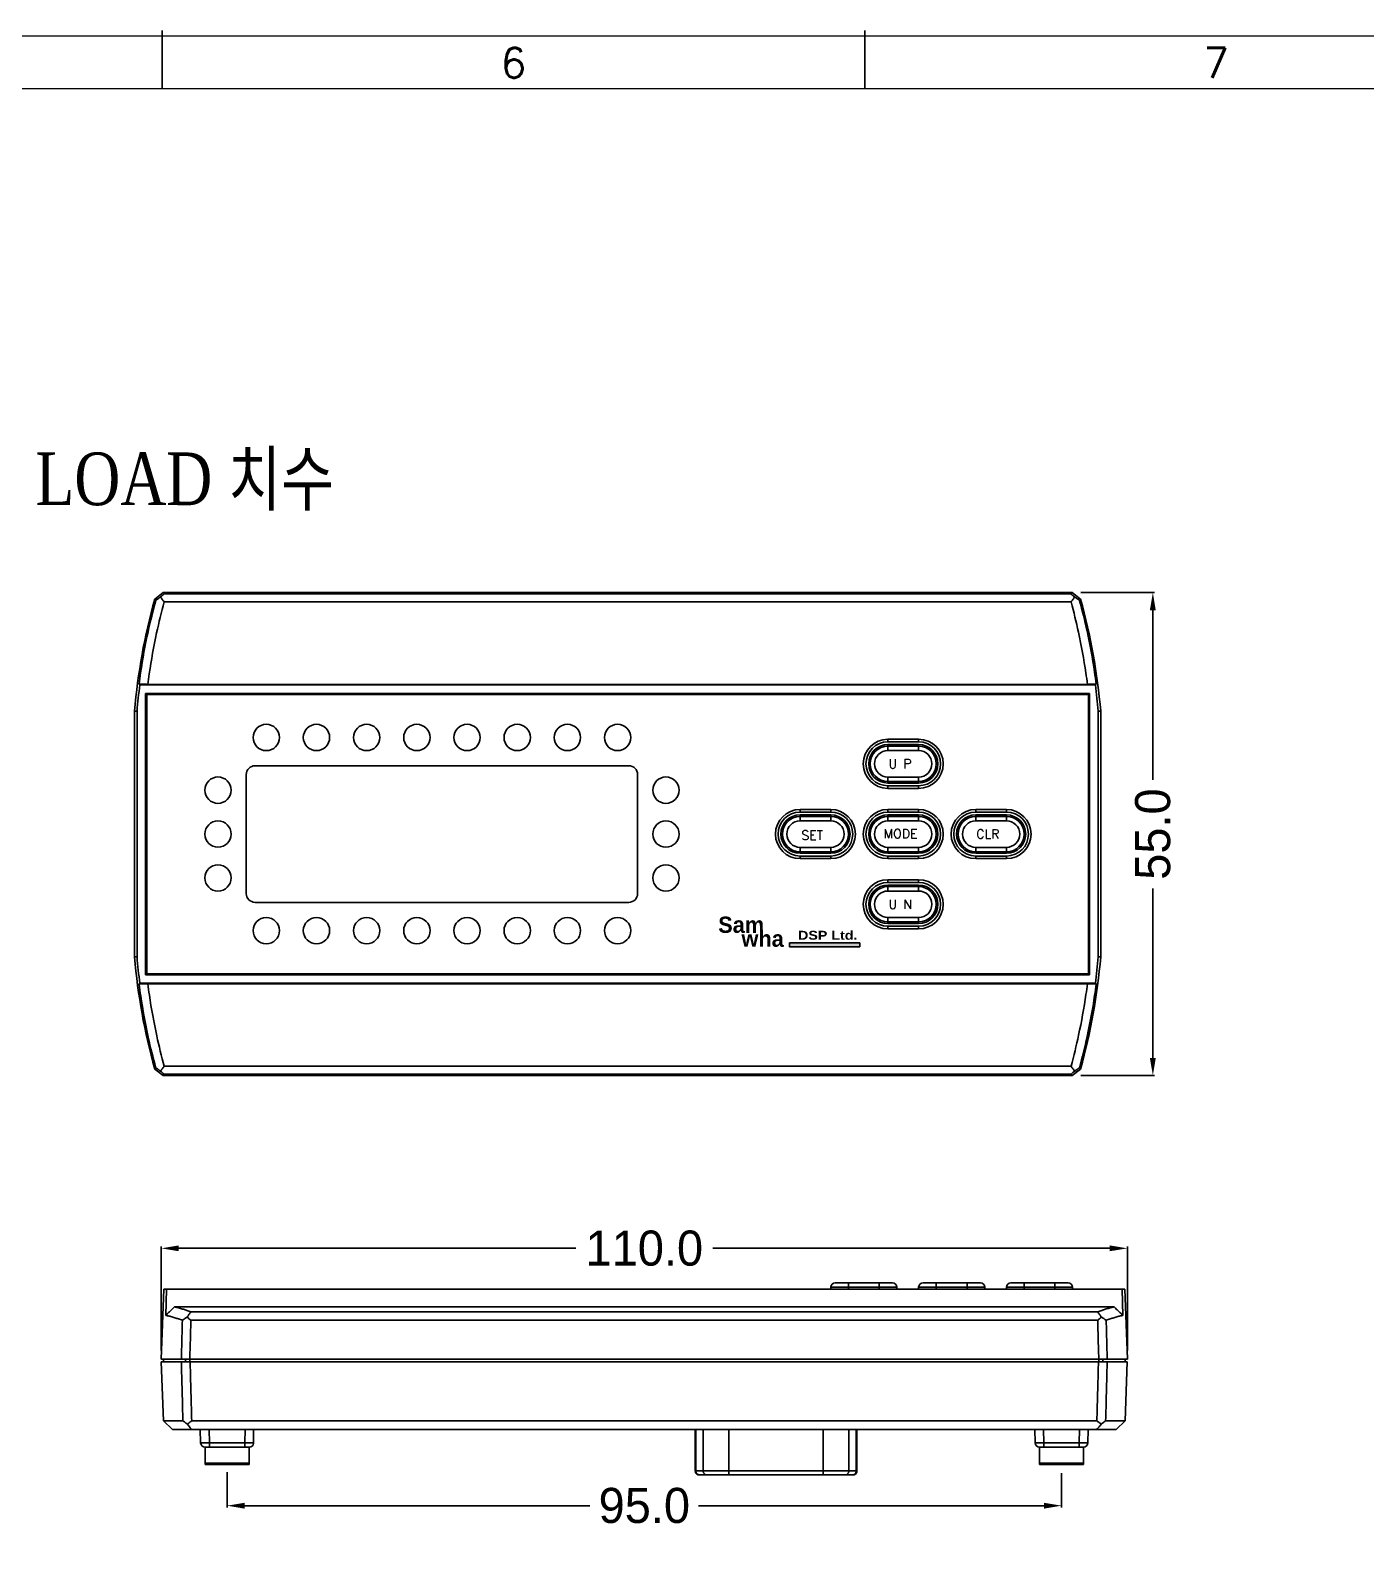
# Model space of a CAD drawing. Header units: millimetres. Extents: x 54 to 1685, y 68 to 1015.
# Drawn here: x 1331 to 1482.9, y 797.9 to 971.6 of the extents above; entities that cross this region are included whole.
import ezdxf
from ezdxf.enums import TextEntityAlignment as Align

# ---------------------------------------------------------------- set-up
doc = ezdxf.new("R2010")
doc.units = ezdxf.units.MM
doc.linetypes.add('DASHED2', pattern=[9.525, 6.35, -3.175])
for name, color, linetype in [('2', 6, 'Continuous'), ('20', 2, 'Continuous'), ('30', 3, 'Continuous'), ('70', 7, 'Continuous')]:
    doc.layers.add(name, color=color, linetype=linetype)
doc.styles.add('SIMPLEX', font='SIMPLEX.shx', dxfattribs={"bigfont": 'HBRDS.shx'})
doc.styles.add('SS', font='batang.ttc', dxfattribs={"width": 0.8})
doc.styles.get("Standard").update_dxf_attribs({"font": 'BareunDotumPro1.ttf'})
doc.styles.add('STYLE2', font='romant.shx')
doc.dimstyles.get("Standard").update_dxf_attribs({"dimtxt": 4, "dimasz": 2, "dimexe": 0.2, "dimexo": 1, "dimgap": 0.09, "dimtad": 0, "dimtoh": 1, "dimdec": 1, "dimzin": 0, "dimdsep": 46, "dimtxsty": 'Standard', "dimcen": -3, "dimadec": 0, "dimazin": 0, "dimtfac": 1, "dimtdec": 1, "dimtofl": 0, "dimtmove": 0, "dimatfit": 3, "dimfxl": 0, "dimtolj": 1, "dimtzin": 0, "dimarcsym": 0})

# ---------------------------------------------------------------- blocks, each defined once
blk = doc.blocks.new('*D26')
at = {"color": 0, "lineweight": -2}
for p, q in [((1450.54, 907.55), (1458.94, 907.55)), ((1458.74, 905.55), (1458.74, 886.24)), ((1458.74, 854.55), (1458.74, 873.87)), ((1450.54, 852.55), (1458.94, 852.55))]:
    blk.add_line(p, q, dxfattribs=at)
at = {"color": 0}
for points in [[(1459.07, 905.55), (1458.4, 905.55), (1458.74, 907.55)], [(1458.4, 854.55), (1459.07, 854.55), (1458.74, 852.55)]]:
    blk.add_solid(points, dxfattribs=at)
at = {"layer": 'Defpoints', "color": 0}
for p in [(1449.54, 907.55), (1449.54, 852.55), (1458.74, 852.55)]:
    blk.add_point(p, dxfattribs=at)
at = {"color": 0, "linetype": 'DASHED2', "insert": (1458.74, 880.05), "char_height": 4, "attachment_point": 5, "rotation": 90}
blk.add_mtext('\\A1;55.0', dxfattribs=at)
blk = doc.blocks.new('*D27')
at = {"color": 0, "lineweight": -2}
for p, q in [((1345.84, 821.23), (1345.84, 833.07)), ((1347.84, 832.87), (1393.03, 832.87)), ((1453.84, 832.87), (1408.64, 832.87)), ((1455.84, 821.23), (1455.84, 833.07))]:
    blk.add_line(p, q, dxfattribs=at)
at = {"color": 0}
for points in [[(1347.84, 833.2), (1347.84, 832.54), (1345.84, 832.87)], [(1453.84, 832.54), (1453.84, 833.2), (1455.84, 832.87)]]:
    blk.add_solid(points, dxfattribs=at)
at = {"layer": 'Defpoints', "color": 0}
for p in [(1455.84, 832.87), (1345.84, 820.23), (1455.84, 820.23)]:
    blk.add_point(p, dxfattribs=at)
at = {"color": 0, "linetype": 'DASHED2', "insert": (1400.84, 832.87), "char_height": 4, "attachment_point": 5}
blk.add_mtext('\\A1;110.0', dxfattribs=at)
blk = doc.blocks.new('*D28')
at = {"color": 0, "lineweight": -2}
for p, q in [((1353.34, 807.39), (1353.34, 803.36)), ((1448.34, 807.25), (1448.34, 803.36)), ((1355.34, 803.56), (1394.65, 803.56)), ((1446.34, 803.56), (1407.02, 803.56))]:
    blk.add_line(p, q, dxfattribs=at)
at = {"color": 0}
for points in [[(1355.34, 803.89), (1355.34, 803.22), (1353.34, 803.56)], [(1446.34, 803.22), (1446.34, 803.89), (1448.34, 803.56)]]:
    blk.add_solid(points, dxfattribs=at)
at = {"layer": 'Defpoints', "color": 0}
for p in [(1353.34, 808.39), (1448.34, 808.25), (1448.34, 803.56)]:
    blk.add_point(p, dxfattribs=at)
at = {"color": 0, "linetype": 'DASHED2', "insert": (1400.84, 803.56), "char_height": 4, "attachment_point": 5}
blk.add_mtext('\\A1;95.0', dxfattribs=at)

msp = doc.modelspace()

# ---------------------------------------------------------------- hatches: boundary and pattern name
msp.add_hatch(color=5).paths.add_polyline_path([(1417.354, 867.2), (1417.354, 867.657), (1425.384, 867.657), (1425.384, 867.2)])

# ---------------------------------------------------------------- linework, layer by layer
at = {"color": 7, "linetype": 'Continuous'}
for p, q in [((1345.093, 906.819), (1346.056, 907.551)), ((1346.056, 907.551), (1449.544, 907.551)), ((1449.426, 907.396), (1346.174, 907.396)), ((1449.544, 907.551), (1450.508, 906.819)), ((1449.426, 906.493), (1346.174, 906.493)), ((1343.402, 897.051), (1343.307, 897.13)), ((1343.402, 897.051), (1452.198, 897.051)), ((1344.309, 897.104), (1451.292, 897.104)), ((1452.293, 897.13), (1452.198, 897.051)), ((1451.537, 896.067), (1344.064, 896.067)), ((1344.064, 896.067), (1344.064, 864.035)), ((1451.521, 896.051), (1344.08, 896.051)), ((1344.08, 896.051), (1344.08, 864.051)), ((1451.421, 895.951), (1344.18, 895.951)), ((1344.18, 895.951), (1344.18, 864.151)), ((1451.421, 864.151), (1451.421, 895.951)), ((1451.521, 864.051), (1451.521, 896.051)), ((1451.537, 864.035), (1451.537, 896.067)), ((1342.8, 866.051), (1342.8, 894.051)), ((1342.8, 894.051), (1343.08, 894.039)), ((1343.08, 866.063), (1343.08, 894.039)), ((1452.8, 894.051), (1452.521, 894.039)), ((1452.521, 894.039), (1452.521, 866.063)), ((1452.8, 894.051), (1452.8, 866.051)), ((1428.573, 890.851), (1432.073, 890.851)), ((1428.573, 890.851), (1428.573, 890.551)), ((1428.573, 890.551), (1432.073, 890.551)), ((1432.073, 890.24), (1428.573, 890.24)), ((1428.573, 889.564), (1428.573, 890.24)), ((1432.073, 890.064), (1428.573, 890.064)), ((1432.073, 889.564), (1428.573, 889.564)), ((1432.073, 890.851), (1432.073, 890.551)), ((1432.073, 889.564), (1432.073, 890.24)), ((1399.077, 887.829), (1356.523, 887.829)), ((1355.523, 886.829), (1355.523, 873.274)), ((1400.077, 873.274), (1400.077, 886.829)), ((1428.573, 886.538), (1432.073, 886.538)), ((1428.573, 885.863), (1428.573, 886.538)), ((1428.573, 886.038), (1432.073, 886.038)), ((1428.573, 885.863), (1432.073, 885.863)), ((1432.073, 885.863), (1432.073, 886.538)), ((1432.073, 885.551), (1428.573, 885.551)), ((1428.573, 885.251), (1428.573, 885.551)), ((1432.073, 885.251), (1428.573, 885.251)), ((1432.073, 885.251), (1432.073, 885.551)), ((1418.573, 882.851), (1422.073, 882.851)), ((1418.573, 882.851), (1418.573, 882.551)), ((1418.573, 882.551), (1422.073, 882.551)), ((1422.073, 882.851), (1422.073, 882.551)), ((1428.573, 882.851), (1432.073, 882.851)), ((1428.573, 882.851), (1428.573, 882.551)), ((1428.573, 882.551), (1432.073, 882.551)), ((1432.073, 882.851), (1432.073, 882.551)), ((1438.573, 882.851), (1442.073, 882.851)), ((1438.573, 882.851), (1438.573, 882.551)), ((1438.573, 882.551), (1442.073, 882.551)), ((1442.073, 882.851), (1442.073, 882.551)), ((1422.073, 882.24), (1418.573, 882.24)), ((1418.573, 881.564), (1418.573, 882.24)), ((1422.073, 882.064), (1418.573, 882.064)), ((1422.073, 881.564), (1418.573, 881.564)), ((1422.073, 881.564), (1422.073, 882.24)), ((1432.073, 882.24), (1428.573, 882.24)), ((1428.573, 881.564), (1428.573, 882.24)), ((1432.073, 882.064), (1428.573, 882.064)), ((1432.073, 881.564), (1428.573, 881.564)), ((1432.073, 881.564), (1432.073, 882.24)), ((1442.073, 882.24), (1438.573, 882.24)), ((1438.573, 881.564), (1438.573, 882.24)), ((1442.073, 882.064), (1438.573, 882.064)), ((1442.073, 881.564), (1438.573, 881.564)), ((1442.073, 881.564), (1442.073, 882.24)), ((1418.573, 878.538), (1422.073, 878.538)), ((1418.573, 877.863), (1418.573, 878.538)), ((1418.573, 878.038), (1422.073, 878.038)), ((1418.573, 877.863), (1422.073, 877.863)), ((1422.073, 877.551), (1418.573, 877.551)), ((1418.573, 877.251), (1418.573, 877.551)), ((1422.073, 877.251), (1418.573, 877.251)), ((1422.073, 877.863), (1422.073, 878.538)), ((1422.073, 877.251), (1422.073, 877.551)), ((1428.573, 878.538), (1432.073, 878.538)), ((1428.573, 877.863), (1428.573, 878.538)), ((1428.573, 878.038), (1432.073, 878.038)), ((1428.573, 877.863), (1432.073, 877.863)), ((1432.073, 877.551), (1428.573, 877.551)), ((1428.573, 877.251), (1428.573, 877.551)), ((1432.073, 877.251), (1428.573, 877.251)), ((1432.073, 877.863), (1432.073, 878.538)), ((1432.073, 877.251), (1432.073, 877.551)), ((1438.573, 878.538), (1442.073, 878.538)), ((1438.573, 877.863), (1438.573, 878.538)), ((1438.573, 878.038), (1442.073, 878.038)), ((1438.573, 877.863), (1442.073, 877.863)), ((1442.073, 877.551), (1438.573, 877.551)), ((1438.573, 877.251), (1438.573, 877.551)), ((1442.073, 877.251), (1438.573, 877.251)), ((1442.073, 877.863), (1442.073, 878.538)), ((1442.073, 877.251), (1442.073, 877.551)), ((1428.573, 874.851), (1432.073, 874.851)), ((1428.573, 874.851), (1428.573, 874.551)), ((1428.573, 874.551), (1432.073, 874.551)), ((1432.073, 874.24), (1428.573, 874.24)), ((1428.573, 873.564), (1428.573, 874.24)), ((1432.073, 874.064), (1428.573, 874.064)), ((1432.073, 874.851), (1432.073, 874.551)), ((1432.073, 873.564), (1432.073, 874.24)), ((1356.523, 872.274), (1399.077, 872.274)), ((1432.073, 873.564), (1428.573, 873.564)), ((1428.573, 870.538), (1432.073, 870.538)), ((1428.573, 869.863), (1428.573, 870.538)), ((1432.073, 869.863), (1432.073, 870.538)), ((1428.573, 870.038), (1432.073, 870.038)), ((1428.573, 869.863), (1432.073, 869.863)), ((1432.073, 869.551), (1428.573, 869.551)), ((1428.573, 869.251), (1428.573, 869.551)), ((1432.073, 869.251), (1428.573, 869.251)), ((1432.073, 869.251), (1432.073, 869.551)), ((1342.8, 866.051), (1343.08, 866.063)), ((1452.8, 866.051), (1452.521, 866.063)), ((1344.064, 864.035), (1451.537, 864.035)), ((1344.08, 864.051), (1451.521, 864.051)), ((1344.18, 864.151), (1451.421, 864.151)), ((1343.307, 862.973), (1343.402, 863.051)), ((1343.402, 863.051), (1452.198, 863.051)), ((1344.309, 862.998), (1451.292, 862.998)), ((1452.198, 863.051), (1452.293, 862.973)), ((1346.056, 852.551), (1345.093, 853.284)), ((1346.174, 853.609), (1449.426, 853.609)), ((1450.508, 853.284), (1449.544, 852.551)), ((1449.544, 852.551), (1346.056, 852.551)), ((1346.174, 852.706), (1449.426, 852.706)), ((1422.573, 828.928), (1429.098, 828.928)), ((1424.085, 828.228), (1424.085, 828.928)), ((1427.585, 828.228), (1427.585, 828.928)), ((1432.573, 828.928), (1439.098, 828.928)), ((1434.085, 828.228), (1434.085, 828.928)), ((1437.585, 828.228), (1437.585, 828.928)), ((1442.573, 828.928), (1449.098, 828.928)), ((1444.085, 828.228), (1444.085, 828.928)), ((1447.585, 828.228), (1447.585, 828.928)), ((1345.835, 820.228), (1346.115, 828.228)), ((1346.115, 828.228), (1455.556, 828.228)), ((1346.342, 825.232), (1346.438, 828.228)), ((1422.067, 828.228), (1422.073, 828.441)), ((1422.073, 828.441), (1429.598, 828.441)), ((1429.604, 828.228), (1429.598, 828.441)), ((1432.067, 828.228), (1432.073, 828.441)), ((1432.073, 828.441), (1439.598, 828.441)), ((1439.604, 828.228), (1439.598, 828.441)), ((1442.067, 828.228), (1442.073, 828.441)), ((1442.073, 828.441), (1449.598, 828.441)), ((1449.604, 828.228), (1449.598, 828.441)), ((1455.233, 828.228), (1455.329, 825.232)), ((1455.835, 820.228), (1455.556, 828.228)), ((1347.344, 826.195), (1454.327, 826.195)), ((1349.209, 825.635), (1452.462, 825.635)), ((1349.209, 824.675), (1452.462, 824.675)), ((1345.835, 820.228), (1455.835, 820.228)), ((1345.846, 819.928), (1455.825, 819.928)), ((1345.846, 819.928), (1346.08, 813.227)), ((1346.083, 819.928), (1346.083, 820.228)), ((1348.61, 819.928), (1348.61, 820.228)), ((1349.092, 819.928), (1349.092, 820.228)), ((1452.579, 819.928), (1452.579, 820.228)), ((1453.061, 819.928), (1453.061, 820.228)), ((1455.588, 819.928), (1455.588, 820.228)), ((1455.825, 819.928), (1455.591, 813.227)), ((1346.08, 813.227), (1347.115, 812.228)), ((1348.306, 813.227), (1346.08, 813.227)), ((1452.367, 813.227), (1349.304, 813.227)), ((1455.591, 813.227), (1453.365, 813.227)), ((1455.591, 813.227), (1454.556, 812.228)), ((1454.556, 812.228), (1347.115, 812.228)), ((1350.323, 810.715), (1350.283, 812.228)), ((1351.322, 810.715), (1351.283, 812.228)), ((1355.349, 810.715), (1355.388, 812.228)), ((1406.629, 807.538), (1406.629, 812.228)), ((1406.71, 807.538), (1406.71, 812.228)), ((1407.539, 807.538), (1407.539, 812.228)), ((1410.458, 807.08), (1410.458, 812.228)), ((1421.213, 807.08), (1421.213, 812.228)), ((1424.132, 807.538), (1424.132, 812.228)), ((1424.961, 807.538), (1424.961, 812.228)), ((1425.042, 807.538), (1425.042, 812.228)), ((1445.323, 810.715), (1445.283, 812.228)), ((1446.322, 810.715), (1446.283, 812.228)), ((1450.349, 810.715), (1450.388, 812.228)), ((1451.348, 810.715), (1451.388, 812.228)), ((1355.848, 810.228), (1350.823, 810.228)), ((1350.835, 808.246), (1350.835, 810.228)), ((1355.349, 810.715), (1351.322, 810.715)), ((1351.322, 810.228), (1351.322, 810.715)), ((1355.349, 810.228), (1355.349, 810.715)), ((1355.835, 810.228), (1355.835, 808.246)), ((1450.848, 810.228), (1445.823, 810.228)), ((1445.835, 808.246), (1445.835, 810.228)), ((1446.322, 810.228), (1446.322, 810.715)), ((1450.349, 810.715), (1446.322, 810.715)), ((1450.349, 810.228), (1450.349, 810.715)), ((1450.835, 810.228), (1450.835, 808.246)), ((1355.835, 808.388), (1350.835, 808.388)), ((1355.835, 808.246), (1350.835, 808.246)), ((1450.835, 808.388), (1445.835, 808.388)), ((1450.835, 808.246), (1445.835, 808.246)), ((1425.042, 807.538), (1406.629, 807.538)), ((1424.742, 807.08), (1406.929, 807.08))]:
    msp.add_line(p, q, dxfattribs=at)
at = {"color": 5}
for p, q in [((1417.354, 867.657), (1425.384, 867.657)), ((1417.354, 867.2), (1417.354, 867.657)), ((1425.384, 867.2), (1417.354, 867.2)), ((1425.384, 867.657), (1425.384, 867.2))]:
    msp.add_line(p, q, dxfattribs=at)
at = {"color": 7, "linetype": 'Continuous'}
for centre in [(1357.8, 891.051), (1363.514, 891.051), (1369.228, 891.051), (1374.942, 891.051), (1380.656, 891.051), (1386.37, 891.051), (1392.084, 891.051), (1397.8, 891.051), (1352.3, 885.051), (1403.3, 885.051), (1352.3, 880.051), (1403.3, 880.051), (1352.3, 875.051), (1403.3, 875.051), (1357.8, 869.051), (1363.514, 869.051), (1369.228, 869.051), (1374.942, 869.051), (1380.656, 869.051), (1386.37, 869.051), (1392.084, 869.051), (1397.8, 869.051)]:
    msp.add_circle(centre, 1.5, dxfattribs=at)
for centre, radius, start, end in [((1412.548, 888.116), 70, 164.50361, 175.13646), ((1383.052, 888.116), 70, 4.86354, 15.49639), ((1412.548, 888.116), 69.721, 172.63721, 175.12672), ((1383.052, 888.116), 69.721, 4.87328, 7.36279), ((1428.573, 888.051), 2.8, 90, 270), ((1428.573, 888.051), 2.5, 90, 270), ((1428.573, 888.051), 2.189, 90, 270), ((1428.573, 888.051), 2.013, 90, 270), ((1428.573, 888.051), 1.513, 90, 270), ((1432.073, 888.051), 2.8, 270, 90), ((1432.073, 888.051), 2.5, 270, 90), ((1432.073, 888.051), 2.189, 270, 90), ((1432.073, 888.051), 2.013, 270, 90), ((1432.073, 888.051), 1.513, 270, 90), ((1356.523, 886.829), 1, 90, 180), ((1399.077, 886.829), 1, 0, 90), ((1418.573, 880.051), 2.8, 90, 270), ((1418.573, 880.051), 2.5, 90, 270), ((1422.073, 880.051), 2.8, 270, 90), ((1422.073, 880.051), 2.5, 270, 90), ((1428.573, 880.051), 2.8, 90, 270), ((1428.573, 880.051), 2.5, 90, 270), ((1432.073, 880.051), 2.8, 270, 90), ((1432.073, 880.051), 2.5, 270, 90), ((1438.573, 880.051), 2.8, 90, 270), ((1438.573, 880.051), 2.5, 90, 270), ((1442.073, 880.051), 2.8, 270, 90), ((1442.073, 880.051), 2.5, 270, 90), ((1418.573, 880.051), 2.189, 90, 270), ((1418.573, 880.051), 2.013, 90, 270), ((1418.573, 880.051), 1.513, 90, 270), ((1422.073, 880.051), 2.189, 270, 90), ((1422.073, 880.051), 2.013, 270, 90), ((1422.073, 880.051), 1.513, 270, 90), ((1428.573, 880.051), 2.189, 90, 270), ((1428.573, 880.051), 2.013, 90, 270), ((1428.573, 880.051), 1.513, 90, 270), ((1432.073, 880.051), 2.189, 270, 90), ((1432.073, 880.051), 2.013, 270, 90), ((1432.073, 880.051), 1.513, 270, 90), ((1438.573, 880.051), 2.189, 90, 270), ((1438.573, 880.051), 2.013, 90, 270), ((1438.573, 880.051), 1.513, 90, 270), ((1442.073, 880.051), 2.189, 270, 90), ((1442.073, 880.051), 2.013, 270, 90), ((1442.073, 880.051), 1.513, 270, 90), ((1428.573, 872.051), 2.8, 90, 270), ((1428.573, 872.051), 2.5, 90, 270), ((1428.573, 872.051), 2.189, 90, 270), ((1428.573, 872.051), 2.013, 90, 270), ((1432.073, 872.051), 2.8, 270, 90), ((1432.073, 872.051), 2.5, 270, 90), ((1432.073, 872.051), 2.189, 270, 90), ((1432.073, 872.051), 2.013, 270, 90), ((1356.523, 873.274), 1, 180, 270), ((1399.077, 873.274), 1, 270, 0), ((1428.573, 872.051), 1.513, 90, 270), ((1432.073, 872.051), 1.513, 270, 90), ((1412.548, 871.986), 70, 184.86354, 195.49639), ((1412.548, 871.986), 69.721, 184.87328, 187.36279), ((1383.052, 871.986), 70, 344.50361, 355.13646), ((1383.052, 871.986), 69.721, 352.63721, 355.12672), ((1422.573, 828.428), 0.5, 90, 178.5), ((1429.098, 828.428), 0.5, 1.5, 90), ((1432.573, 828.428), 0.5, 90, 178.5), ((1439.098, 828.428), 0.5, 1.5, 90), ((1442.573, 828.428), 0.5, 90, 178.5), ((1449.098, 828.428), 0.5, 1.5, 90), ((1350.823, 810.728), 0.5, 181.49994, 269.99767), ((1355.848, 810.728), 0.5, 270, 351.74066), ((1445.823, 810.728), 0.5, 181.49994, 269.99767), ((1450.848, 810.728), 0.5, 270, 358.5), ((1407.129, 807.538), 0.5, 180, 246.42182), ((1424.542, 807.538), 0.5, 293.57818, 0)]:
    msp.add_arc(centre, radius, start, end, dxfattribs=at)
for points, knots in [([(1345.211, 906.662), (1344.89, 905.482), (1344.223, 902.755), (1343.641, 899.563), (1343.363, 897.563), (1343.307, 897.13)], [0, 0, 0, 0, 3.6677885, 8.4169111, 9.7267267, 9.7267267, 9.7267267, 9.7267267]), ([(1345.211, 906.662), (1345.197, 906.679), (1345.171, 906.714), (1345.132, 906.767), (1345.106, 906.801), (1345.093, 906.819)], [0, 0, 0, 0, 0.06543471, 0.13083047, 0.19618732, 0.19618732, 0.19618732, 0.19618732]), ([(1345.75, 907.052), (1345.66, 906.987), (1345.48, 906.857), (1345.301, 906.727), (1345.211, 906.662)], [0, 0, 0, 0, 0.3322153, 0.6655955, 0.6655955, 0.6655955, 0.6655955]), ([(1346.174, 907.396), (1346.103, 907.339), (1345.962, 907.224), (1345.82, 907.11), (1345.75, 907.052)], [0, 0, 0, 0, 0.27306408, 0.54609995, 0.54609995, 0.54609995, 0.54609995]), ([(1345.75, 907.052), (1345.82, 906.959), (1345.961, 906.772), (1346.103, 906.586), (1346.174, 906.493)], [0, 0, 0, 0, 0.35076791, 0.70220082, 0.70220082, 0.70220082, 0.70220082]), ([(1346.174, 907.396), (1346.161, 907.413), (1346.135, 907.448), (1346.095, 907.499), (1346.069, 907.534), (1346.056, 907.551)], [0, 0, 0, 0, 0.06508445, 0.13013068, 0.19513873, 0.19513873, 0.19513873, 0.19513873]), ([(1449.426, 907.396), (1449.439, 907.413), (1449.466, 907.448), (1449.505, 907.499), (1449.531, 907.534), (1449.544, 907.551)], [0, 0, 0, 0, 0.06508445, 0.13013068, 0.19513873, 0.19513873, 0.19513873, 0.19513873]), ([(1449.851, 907.052), (1449.78, 907.11), (1449.639, 907.224), (1449.497, 907.339), (1449.426, 907.396)], [0, 0, 0, 0, 0.27303979, 0.54610736, 0.54610736, 0.54610736, 0.54610736]), ([(1449.851, 907.052), (1449.78, 906.959), (1449.639, 906.772), (1449.497, 906.586), (1449.426, 906.493)], [0, 0, 0, 0, 0.35076792, 0.70220059, 0.70220059, 0.70220059, 0.70220059]), ([(1450.39, 906.662), (1450.3, 906.727), (1450.12, 906.857), (1449.94, 906.987), (1449.851, 907.052)], [0, 0, 0, 0, 0.33335392, 0.66558809, 0.66558809, 0.66558809, 0.66558809]), ([(1450.39, 906.662), (1450.403, 906.679), (1450.429, 906.714), (1450.468, 906.767), (1450.494, 906.801), (1450.508, 906.819)], [0, 0, 0, 0, 0.06543478, 0.1308306, 0.19618752, 0.19618752, 0.19618752, 0.19618752]), ([(1452.293, 897.13), (1452.234, 897.592), (1451.951, 899.621), (1451.364, 902.812), (1450.703, 905.51), (1450.39, 906.662)], [0, 0, 0, 0, 1.3971681, 6.1462931, 9.7267512, 9.7267512, 9.7267512, 9.7267512]), ([(1346.174, 906.493), (1345.858, 905.321), (1345.201, 902.612), (1344.632, 899.467), (1344.361, 897.507), (1344.309, 897.104)], [0, 0, 0, 0, 3.6423073, 8.3593355, 9.5780102, 9.5780102, 9.5780102, 9.5780102]), ([(1451.292, 897.104), (1451.236, 897.536), (1450.96, 899.524), (1450.387, 902.668), (1449.735, 905.349), (1449.426, 906.493)], [0, 0, 0, 0, 1.3054452, 6.0224598, 9.5780348, 9.5780348, 9.5780348, 9.5780348]), ([(1344.309, 897.104), (1344.197, 897.107), (1343.975, 897.113), (1343.641, 897.121), (1343.419, 897.127), (1343.307, 897.13)], [0, 0, 0, 0, 0.333382, 0.6673162, 1.001803, 1.001803, 1.001803, 1.001803]), ([(1452.293, 897.13), (1452.182, 897.127), (1451.959, 897.121), (1451.625, 897.113), (1451.403, 897.107), (1451.292, 897.104)], [0, 0, 0, 0, 0.3344843, 0.6684166, 1.0017972, 1.0017972, 1.0017972, 1.0017972]), ([(1343.307, 862.973), (1343.419, 862.976), (1343.641, 862.981), (1343.975, 862.99), (1344.197, 862.995), (1344.309, 862.998)], [0, 0, 0, 0, 0.3344843, 0.6684166, 1.0017973, 1.0017973, 1.0017973, 1.0017973]), ([(1343.307, 862.973), (1343.367, 862.511), (1343.65, 860.482), (1344.236, 857.29), (1344.897, 854.592), (1345.211, 853.441)], [0, 0, 0, 0, 1.3971756, 6.1462986, 9.7267512, 9.7267512, 9.7267512, 9.7267512]), ([(1344.309, 862.998), (1344.365, 862.566), (1344.641, 860.578), (1345.214, 857.434), (1345.865, 854.754), (1346.174, 853.609)], [0, 0, 0, 0, 1.3054526, 6.0224652, 9.5780348, 9.5780348, 9.5780348, 9.5780348]), ([(1449.426, 853.609), (1449.743, 854.782), (1450.399, 857.491), (1450.968, 860.635), (1451.24, 862.595), (1451.292, 862.998)], [0, 0, 0, 0, 3.642302, 8.359328, 9.5780102, 9.5780102, 9.5780102, 9.5780102]), ([(1450.39, 853.441), (1450.711, 854.62), (1451.377, 857.347), (1451.96, 860.539), (1452.237, 862.54), (1452.293, 862.973)], [0, 0, 0, 0, 3.6677831, 8.4169036, 9.7267267, 9.7267267, 9.7267267, 9.7267267]), ([(1451.292, 862.998), (1451.403, 862.995), (1451.625, 862.99), (1451.959, 862.981), (1452.182, 862.976), (1452.293, 862.973)], [0, 0, 0, 0, 0.333382, 0.6673162, 1.0018031, 1.0018031, 1.0018031, 1.0018031]), ([(1345.211, 853.441), (1345.197, 853.423), (1345.171, 853.388), (1345.132, 853.336), (1345.106, 853.301), (1345.093, 853.284)], [0, 0, 0, 0, 0.06543477, 0.1308306, 0.19618752, 0.19618752, 0.19618752, 0.19618752]), ([(1345.211, 853.441), (1345.301, 853.375), (1345.48, 853.245), (1345.66, 853.115), (1345.75, 853.05)], [0, 0, 0, 0, 0.33334782, 0.66558814, 0.66558814, 0.66558814, 0.66558814]), ([(1345.75, 853.05), (1345.82, 853.143), (1345.961, 853.33), (1346.103, 853.516), (1346.174, 853.609)], [0, 0, 0, 0, 0.35076796, 0.70220059, 0.70220059, 0.70220059, 0.70220059]), ([(1345.75, 853.05), (1345.82, 852.993), (1345.962, 852.878), (1346.103, 852.764), (1346.174, 852.706)], [0, 0, 0, 0, 0.27303975, 0.54610731, 0.54610731, 0.54610731, 0.54610731]), ([(1449.851, 853.05), (1449.78, 853.143), (1449.639, 853.33), (1449.497, 853.516), (1449.426, 853.609)], [0, 0, 0, 0, 0.35076796, 0.70220082, 0.70220082, 0.70220082, 0.70220082]), ([(1449.426, 852.706), (1449.497, 852.764), (1449.639, 852.878), (1449.78, 852.993), (1449.851, 853.05)], [0, 0, 0, 0, 0.27306405, 0.54609989, 0.54609989, 0.54609989, 0.54609989]), ([(1449.851, 853.05), (1449.94, 853.115), (1450.12, 853.245), (1450.3, 853.375), (1450.39, 853.441)], [0, 0, 0, 0, 0.33219008, 0.66559555, 0.66559555, 0.66559555, 0.66559555]), ([(1450.39, 853.441), (1450.403, 853.423), (1450.429, 853.388), (1450.468, 853.336), (1450.494, 853.301), (1450.508, 853.284)], [0, 0, 0, 0, 0.06543471, 0.13083046, 0.19618732, 0.19618732, 0.19618732, 0.19618732]), ([(1346.174, 852.706), (1346.161, 852.689), (1346.135, 852.655), (1346.095, 852.603), (1346.069, 852.568), (1346.056, 852.551)], [0, 0, 0, 0, 0.06508445, 0.13013068, 0.19513873, 0.19513873, 0.19513873, 0.19513873]), ([(1449.426, 852.706), (1449.439, 852.689), (1449.466, 852.655), (1449.505, 852.603), (1449.531, 852.568), (1449.544, 852.551)], [0, 0, 0, 0, 0.06508445, 0.13013068, 0.19513873, 0.19513873, 0.19513873, 0.19513873]), ([(1346.342, 825.232), (1346.454, 825.34), (1346.677, 825.554), (1347.01, 825.875), (1347.233, 826.089), (1347.344, 826.195)], [0, 0, 0, 0, 0.4638742, 0.92698, 1.3893181, 1.3893181, 1.3893181, 1.3893181]), ([(1346.342, 825.232), (1346.373, 825.227), (1346.438, 825.215), (1346.633, 825.175), (1346.954, 825.093), (1347.374, 824.968), (1347.814, 824.825), (1348.097, 824.727), (1348.246, 824.675)], [0, 0, 0, 0, 0.0945385, 0.1965339, 0.598157, 1.0867764, 1.5113342, 1.9854014, 1.9854014, 1.9854014, 1.9854014]), ([(1347.344, 826.195), (1347.373, 826.19), (1347.433, 826.179), (1347.622, 826.139), (1347.936, 826.057), (1348.35, 825.93), (1348.783, 825.786), (1349.062, 825.688), (1349.209, 825.635)], [0, 0, 0, 0, 0.0883939, 0.1832397, 0.579594, 1.062037, 1.4813685, 1.949682, 1.949682, 1.949682, 1.949682]), ([(1348.246, 824.675), (1348.336, 824.736), (1348.515, 824.858), (1348.695, 824.98), (1348.785, 825.04)], [0, 0, 0, 0, 0.32648622, 0.65117089, 0.65117089, 0.65117089, 0.65117089]), ([(1348.785, 825.04), (1348.855, 825.139), (1348.996, 825.338), (1349.138, 825.536), (1349.209, 825.635)], [0, 0, 0, 0, 0.36513035, 0.73087841, 0.73087841, 0.73087841, 0.73087841]), ([(1348.785, 825.04), (1348.856, 824.979), (1348.997, 824.857), (1349.139, 824.735), (1349.209, 824.675)], [0, 0, 0, 0, 0.28004829, 0.56012383, 0.56012383, 0.56012383, 0.56012383]), ([(1452.462, 825.635), (1452.612, 825.689), (1452.897, 825.789), (1453.336, 825.935), (1453.75, 826.061), (1454.06, 826.142), (1454.244, 826.18), (1454.3, 826.191), (1454.327, 826.195)], [0, 0, 0, 0, 0.4791461, 0.9068886, 1.3861873, 1.7794171, 1.8673551, 1.9496761, 1.9496761, 1.9496761, 1.9496761]), ([(1452.886, 825.04), (1452.816, 825.139), (1452.675, 825.338), (1452.533, 825.536), (1452.462, 825.635)], [0, 0, 0, 0, 0.36513047, 0.7308791, 0.7308791, 0.7308791, 0.7308791]), ([(1452.462, 824.675), (1452.532, 824.735), (1452.674, 824.857), (1452.815, 824.979), (1452.886, 825.04)], [0, 0, 0, 0, 0.28007195, 0.56011622, 0.56011622, 0.56011622, 0.56011622]), ([(1452.886, 825.04), (1452.976, 824.98), (1453.156, 824.858), (1453.335, 824.736), (1453.425, 824.675)], [0, 0, 0, 0, 0.32463412, 0.65117549, 0.65117549, 0.65117549, 0.65117549]), ([(1453.425, 824.675), (1453.578, 824.728), (1453.867, 824.828), (1454.312, 824.972), (1454.733, 825.098), (1455.049, 825.178), (1455.239, 825.217), (1455.3, 825.228), (1455.329, 825.232)], [0, 0, 0, 0, 0.4850329, 0.9181107, 1.4035531, 1.8020183, 1.8969854, 1.9853998, 1.9853998, 1.9853998, 1.9853998]), ([(1454.327, 826.195), (1454.438, 826.089), (1454.661, 825.875), (1454.994, 825.554), (1455.217, 825.34), (1455.329, 825.232)], [0, 0, 0, 0, 0.4623399, 0.9254484, 1.3893261, 1.3893261, 1.3893261, 1.3893261]), ([(1348.246, 824.675), (1348.233, 824.18), (1348.207, 823.192), (1348.167, 821.71), (1348.141, 820.722), (1348.128, 820.228)], [0, 0, 0, 0, 1.4832931, 2.9660374, 4.448233, 4.448233, 4.448233, 4.448233]), ([(1349.209, 824.675), (1349.196, 824.18), (1349.17, 823.192), (1349.131, 821.71), (1349.104, 820.722), (1349.091, 820.228)], [0, 0, 0, 0, 1.483251, 2.9659532, 4.4481067, 4.4481067, 4.4481067, 4.4481067]), ([(1452.462, 824.675), (1452.475, 824.18), (1452.501, 823.192), (1452.54, 821.71), (1452.567, 820.722), (1452.58, 820.228)], [0, 0, 0, 0, 1.483251, 2.9659532, 4.4481067, 4.4481067, 4.4481067, 4.4481067]), ([(1453.425, 824.675), (1453.438, 824.18), (1453.464, 823.192), (1453.504, 821.71), (1453.53, 820.722), (1453.543, 820.228)], [0, 0, 0, 0, 1.4832916, 2.9660344, 4.4482285, 4.4482285, 4.4482285, 4.4482285]), ([(1348.306, 813.227), (1348.293, 813.726), (1348.256, 815.12), (1348.197, 817.353), (1348.151, 819.088), (1348.129, 819.928)], [0, 0, 0, 0, 1.4960764, 4.1828201, 6.7030277, 6.7030277, 6.7030277, 6.7030277]), ([(1349.304, 813.227), (1349.291, 813.726), (1349.254, 815.12), (1349.195, 817.353), (1349.148, 819.088), (1349.126, 819.928)], [0, 0, 0, 0, 1.4960144, 4.1827656, 6.7029803, 6.7029803, 6.7029803, 6.7029803]), ([(1452.367, 813.227), (1452.38, 813.726), (1452.417, 815.12), (1452.476, 817.353), (1452.522, 819.088), (1452.545, 819.928)], [0, 0, 0, 0, 1.4960144, 4.1827656, 6.7029803, 6.7029803, 6.7029803, 6.7029803]), ([(1453.365, 813.227), (1453.378, 813.726), (1453.415, 815.12), (1453.474, 817.353), (1453.52, 819.088), (1453.542, 819.928)], [0, 0, 0, 0, 1.496093, 4.1828367, 6.7030443, 6.7030443, 6.7030443, 6.7030443]), ([(1348.306, 813.227), (1348.363, 813.185), (1348.477, 813.1), (1348.647, 812.974), (1348.76, 812.89), (1348.817, 812.848)], [0, 0, 0, 0, 0.21271724, 0.42472805, 0.6360704, 0.6360704, 0.6360704, 0.6360704]), ([(1348.817, 812.848), (1348.871, 812.89), (1348.979, 812.974), (1349.142, 813.101), (1349.25, 813.185), (1349.304, 813.227)], [0, 0, 0, 0, 0.20606793, 0.41215137, 0.61825033, 0.61825033, 0.61825033, 0.61825033]), ([(1452.367, 813.227), (1452.421, 813.185), (1452.529, 813.101), (1452.692, 812.974), (1452.8, 812.89), (1452.854, 812.848)], [0, 0, 0, 0, 0.2061083, 0.41220109, 0.61827836, 0.61827836, 0.61827836, 0.61827836]), ([(1452.854, 812.848), (1452.911, 812.89), (1453.024, 812.974), (1453.194, 813.1), (1453.308, 813.185), (1453.365, 813.227)], [0, 0, 0, 0, 0.21133727, 0.42334364, 0.63606553, 0.63606553, 0.63606553, 0.63606553]), ([(1349.304, 812.228), (1349.25, 812.297), (1349.142, 812.434), (1348.979, 812.64), (1348.871, 812.778), (1348.817, 812.848)], [0, 0, 0, 0, 0.26208204, 0.5249534, 0.78865361, 0.78865361, 0.78865361, 0.78865361]), ([(1452.367, 812.228), (1452.421, 812.297), (1452.529, 812.434), (1452.692, 812.64), (1452.8, 812.778), (1452.854, 812.848)], [0, 0, 0, 0, 0.26208791, 0.52495644, 0.78865381, 0.78865381, 0.78865381, 0.78865381]), ([(1351.322, 810.715), (1351.219, 810.714), (1351.022, 810.71), (1350.759, 810.714), (1350.527, 810.698), (1350.425, 810.73), (1350.323, 810.699), (1350.323, 810.715)], [0, 0, 0, 0, 0.30933715, 0.58778107, 0.8087541, 0.95068927, 0.99981091, 0.99981091, 0.99981091, 0.99981091]), ([(1356.336, 810.705), (1356.323, 810.705), (1356.265, 810.724), (1356.13, 810.701), (1355.917, 810.713), (1355.647, 810.71), (1355.452, 810.714), (1355.349, 810.715)], [0, 0, 0, 0, 0.03713279, 0.17920228, 0.40028195, 0.67879409, 0.98767293, 0.98767293, 0.98767293, 0.98767293]), ([(1446.322, 810.715), (1446.219, 810.714), (1446.022, 810.71), (1445.759, 810.714), (1445.527, 810.698), (1445.425, 810.73), (1445.323, 810.699), (1445.323, 810.715)], [0, 0, 0, 0, 0.30933715, 0.58778107, 0.8087541, 0.95068927, 0.99981091, 0.99981091, 0.99981091, 0.99981091]), ([(1451.348, 810.715), (1451.348, 810.698), (1451.246, 810.73), (1451.144, 810.698), (1450.911, 810.714), (1450.649, 810.71), (1450.452, 810.714), (1450.349, 810.715)], [0, 0, 0, 0, 0.04927059, 0.19134008, 0.41241975, 0.69093189, 0.99981073, 0.99981073, 0.99981073, 0.99981073]), ([(1407.002, 807.08), (1406.967, 807.095), (1406.901, 807.135), (1406.819, 807.215), (1406.757, 807.313), (1406.718, 807.422), (1406.71, 807.499), (1406.71, 807.538)], [0, 0, 0, 0, 0.11335162, 0.22739258, 0.34213578, 0.45744688, 0.57307422, 0.57307422, 0.57307422, 0.57307422]), ([(1407.831, 807.08), (1407.796, 807.095), (1407.73, 807.135), (1407.648, 807.215), (1407.586, 807.313), (1407.547, 807.422), (1407.539, 807.499), (1407.539, 807.538)], [0, 0, 0, 0, 0.11335162, 0.22739257, 0.34213577, 0.45744687, 0.57307422, 0.57307422, 0.57307422, 0.57307422]), ([(1423.84, 807.08), (1423.875, 807.095), (1423.941, 807.135), (1424.023, 807.215), (1424.085, 807.313), (1424.124, 807.422), (1424.132, 807.499), (1424.132, 807.538)], [0, 0, 0, 0, 0.11335162, 0.22739258, 0.34213578, 0.45744688, 0.57307422, 0.57307422, 0.57307422, 0.57307422]), ([(1424.669, 807.08), (1424.704, 807.095), (1424.769, 807.135), (1424.852, 807.215), (1424.914, 807.313), (1424.952, 807.422), (1424.961, 807.499), (1424.961, 807.538)], [0, 0, 0, 0, 0.11335162, 0.22739257, 0.34213577, 0.45744687, 0.57307422, 0.57307422, 0.57307422, 0.57307422])]:
    msp.add_open_spline(points, degree=3, knots=knots, dxfattribs=at)
at = {"layer": '2'}
msp.add_line((1356.336, 810.616), (1356.336, 812.228), dxfattribs=at)
at = {"layer": '20', "color": 0, "lineweight": 13}
msp.add_lwpolyline([(932.544, 487.571), (932.544, 964.971), (1679.344, 964.971), (1679.344, 432.171)], dxfattribs=at)
at = {"layer": '30', "color": 0}
for p, q in [((1345.944, 964.971), (1345.944, 971.571)), ((1425.944, 964.971), (1425.944, 971.571))]:
    msp.add_line(p, q, dxfattribs=at)
at = {"layer": '70', "color": 0, "lineweight": 13}
msp.add_lwpolyline([(1685.344, 432.171), (926.544, 432.171), (926.544, 970.971), (1685.344, 970.971)], close=True, dxfattribs=at)

# ---------------------------------------------------------------- texts
at = {"color": 0, "style": 'SS', "width": 0.8}
msp.add_text('LOAD 치수', height=6, dxfattribs=at).set_placement((1331.514, 917.515))
at = {"color": 0, "style": 'STYLE2'}
for s, p in [('U P', (1428.636, 887.536)), ('MODE', (1428.096, 879.581)), ('SET', (1418.726, 879.401)), ('CLR', (1438.636, 879.536)), ('U N', (1428.636, 871.536))]:
    msp.add_text(s, height=1.0426, dxfattribs=at).set_placement(p)
at = {"color": 20, "insert": (1409.252, 870.651), "char_height": 1.8522, "width": 6.65598, "attachment_point": 1}
msp.add_mtext('{\\fPump Demi Bold LET|b0|i0|c0|p2;Sam}', dxfattribs=at)
at = {"color": 5, "insert": (1411.903, 869.066), "char_height": 1.8522, "width": 6.65598, "attachment_point": 1}
msp.add_mtext('{\\fPump Demi Bold LET|b0|i0|c0|p2;wha}', dxfattribs=at)
at = {"color": 0, "insert": (1418.339, 869.033), "char_height": 1.01593, "width": 7.04487, "attachment_point": 1}
msp.add_mtext('{\\fArial Black|b0|i0|c0|p34;DSP Ltd.}', dxfattribs=at)
at = {"layer": '30', "color": 0, "style": 'SIMPLEX'}
for s, p in [('6', (1385.944, 967.88)), ('7', (1465.944, 967.88))]:
    msp.add_text(s, height=3.4, dxfattribs=at).set_placement(p, align=Align.MIDDLE)

# ---------------------------------------------------------------- dimensions: what is measured, and where the dimension line sits
dim = msp.add_linear_dim(base=(1458.737, 852.551), p1=(1449.544, 907.551), p2=(1449.544, 852.551), angle=90, dimstyle='Standard')
dim.commit()
dim.dimension.update_dxf_attribs({"geometry": '*D26', "text_midpoint": (1458.737, 880.051)})
for base, p1, p2, picture, middle in [((1455.835, 832.869), (1345.835, 820.228), (1455.835, 820.228), '*D27', (1400.835, 832.869)), ((1448.335, 803.557), (1353.335, 808.388), (1448.335, 808.246), '*D28', (1400.835, 803.557))]:
    dim = msp.add_linear_dim(base=base, p1=p1, p2=p2, dimstyle='Standard')
    dim.commit()
    dim.dimension.update_dxf_attribs({"geometry": picture, "text_midpoint": middle})

doc.saveas('drawing.dxf')
